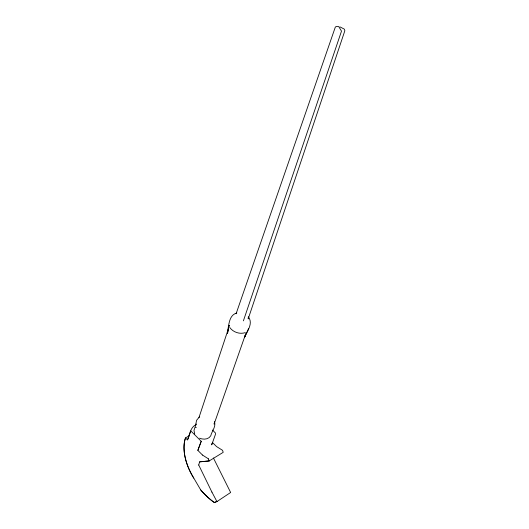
<?xml version="1.0" encoding="UTF-8"?>
<svg xmlns="http://www.w3.org/2000/svg" width="529" height="529" viewBox="0 0 529 529"><rect width="100%" height="100%" fill="white"/><g stroke="black" fill="none" stroke-linecap="round" stroke-linejoin="round"><path stroke-width="0.79" d="M211.97 443.447L211.712 444.849L215.435 434.421L215.415 432.967L212.427 430.031M227.344 331.954C229.143 325.302 228.568 315.337 236.82 312.943L236.079 313.809L335.36 26.986L336.563 26.47L338.712 26.595L341.503 31.125L243.393 320.852M229.031 325.712L227.47 333.561L228.991 325.613L229.52 325.685L229.037 325.705M198.725 465.031L199.598 461.837L209.134 460.911M248.597 328.562L244.424 337.628L245.873 333.488M214.549 422.585L214.093 424.099L244.411 337.535M195.922 424.503L195.565 425.594L196.557 420.33L199.664 416.627M196.1 423.96L193.984 430.381L194.685 433.945M198.964 417.56L227.82 330.493M245.562 334.354L244.477 337.449C247.208 331.081 253.464 323.622 248.366 316.726L248.18 318.914L344.855 30.722L344.247 29.082L339.968 26.893M187.848 438.931C189.865 433.972 190.453 427.32 195.902 424.721M202.495 455.059L197.839 450.358L201.205 441.292M197.859 450.384L201.232 441.298L190.843 430.904L187.597 440.022L185.507 437.913L189.071 435.87M193.773 478.11A40.845 23.382 59.7 0 1 185.507 437.913A40.773 23.336 59.7 0 0 193.753 478.037L200.822 490.119A56.028 32.408 59.7 0 0 214.305 502.55L216.936 501.591L230.644 492.479L213.412 457.969M199.625 461.883L209.18 460.951L223.212 452.335L222.564 450.318L216.559 446.575L212.526 442.568M216.877 501.479L214.252 502.438A55.929 32.348 59.7 0 1 200.795 490.026M245.324 332.615C239.822 334.507 233.177 332.272 229.817 327.55M195.624 427.372L196.319 427.379M199.545 438.197C203.235 439.791 208.525 439.606 210.754 435.784C211.904 430.904 216.13 426.956 214.503 421.626M202.468 455.033L208.512 458.908M211.911 492.076L216.936 501.591M198.699 464.978L211.957 492.175M208.472 458.868L209.18 460.951"/></g></svg>
